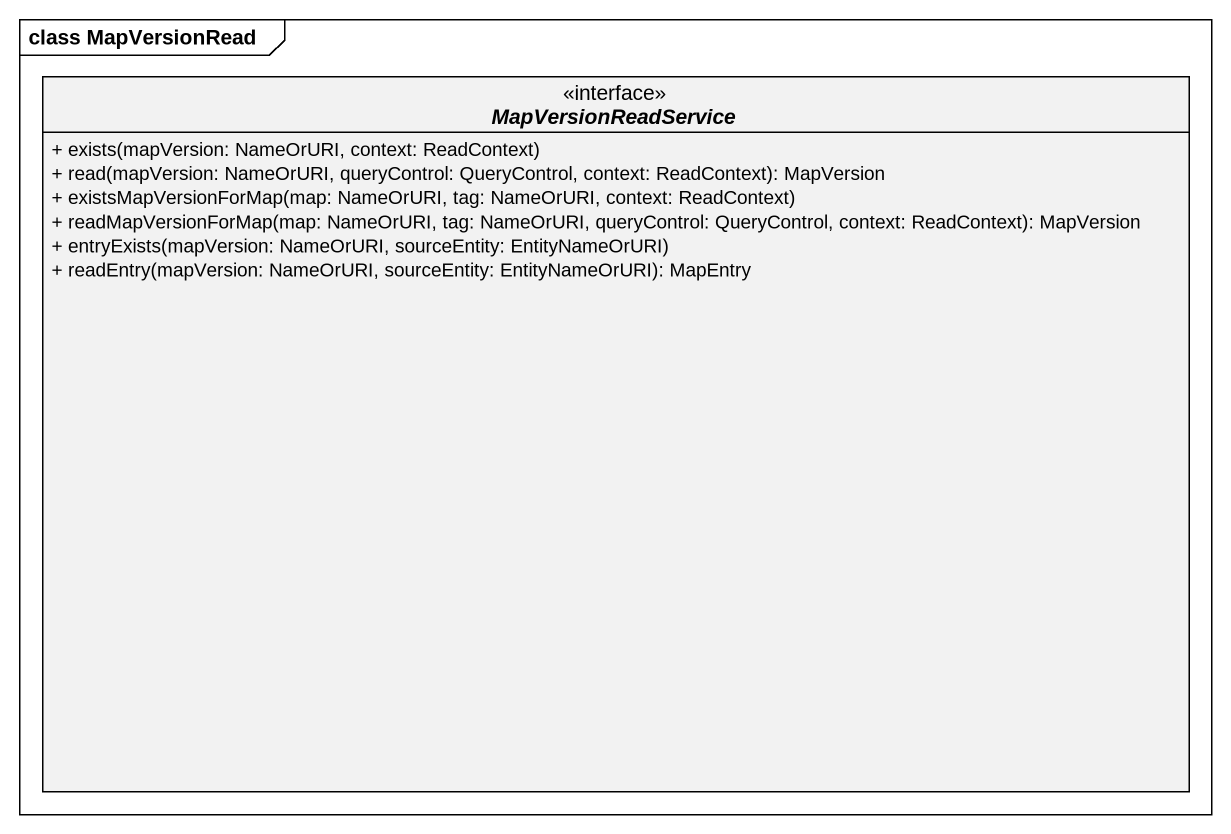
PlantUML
@startuml
mainframe class MapVersionRead
hide circle
hide empty members
skinparam classAttributeIconSize 0
interface MapVersionReadService <<interface>> {
  + exists(mapVersion: NameOrURI, context: ReadContext)
  + read(mapVersion: NameOrURI, queryControl: QueryControl, context: ReadContext): MapVersion
  + existsMapVersionForMap(map: NameOrURI, tag: NameOrURI, context: ReadContext)
  + readMapVersionForMap(map: NameOrURI, tag: NameOrURI, queryControl: QueryControl, context: ReadContext): MapVersion
  + entryExists(mapVersion: NameOrURI, sourceEntity: EntityNameOrURI)
  + readEntry(mapVersion: NameOrURI, sourceEntity: EntityNameOrURI): MapEntry
}
@enduml
